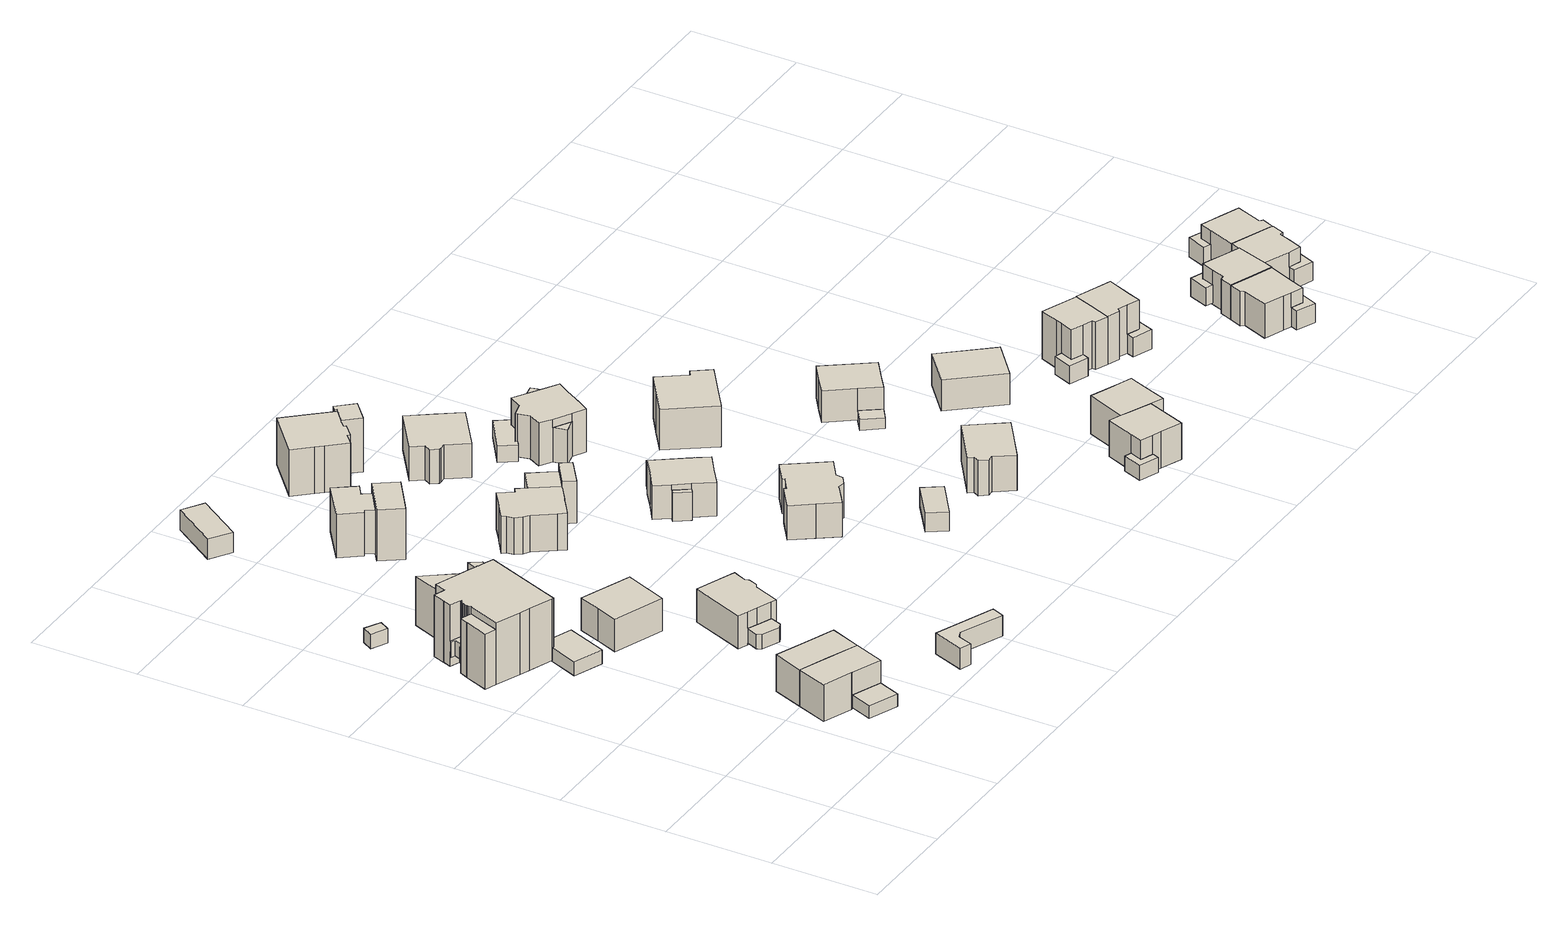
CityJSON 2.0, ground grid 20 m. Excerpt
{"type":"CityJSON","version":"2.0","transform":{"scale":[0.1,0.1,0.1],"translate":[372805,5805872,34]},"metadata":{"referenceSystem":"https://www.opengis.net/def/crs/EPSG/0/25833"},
"CityObjects":{
"building1":{"type":"Building","attributes":{"Gemeindeschluessel":"11000006","BezugspunktDach":"2200","function":"31001_1000","measuredHeight":2.85,"storeysAboveGround":1},"address":[{"country":"Germany","locality":"Berlin","thoroughfareNumber":"4 (3)","thoroughfareName":"Bernhard-Beyer-Straße"}],"geometry":[{"type":"Solid","lod":"1","boundaries":[[[[0,1,2,3]],[[4,5,6,7]],[[4,7,3,2]],[[5,4,2,1]],[[6,5,1,0]],[[7,6,0,3]]]]}]},
"building2":{"type":"Building","attributes":{"Gemeindeschluessel":"11000006","BezugspunktDach":"2200","function":"31001_2463","measuredHeight":2.46,"storeysAboveGround":1},"address":[{"country":"Germany","locality":"Berlin","thoroughfareNumber":"2B (1)","thoroughfareName":"Malergarten"}],"geometry":[{"type":"Solid","lod":"1","boundaries":[[[[8,9,10,11]],[[12,13,14,15]],[[12,15,11,10]],[[13,12,10,9]],[[14,13,9,8]],[[15,14,8,11]]]]}]},
"building3":{"type":"Building","attributes":{"Gemeindeschluessel":"11000006","BezugspunktDach":"2200","function":"31001_1010","measuredHeight":9.05,"storeysAboveGround":2},"address":[{"country":"Germany","locality":"Berlin","thoroughfareNumber":"2B","thoroughfareName":"Malergarten"}],"geometry":[{"type":"Solid","lod":"1","boundaries":[[[[16,17,18,19,20,21,22]],[[23,24,25,26,27,28,29]],[[23,29,22,21]],[[24,23,21,20]],[[25,24,20,19]],[[26,25,19,18]],[[27,26,18,17]],[[28,27,17,16]],[[29,28,16,22]]]]}]},
"building4":{"type":"Building","attributes":{"Gemeindeschluessel":"11000006","function":"31001_1010"},"address":[{"country":"Germany","locality":"Berlin","thoroughfareNumber":"4","thoroughfareName":"Johannes-Niemeyer-Weg"}],"children":["building4-1","building4-2","building4-3","building4-4","building4-5"]},
"building4-1":{"type":"BuildingPart","attributes":{"BezugspunktDach":"2200","measuredHeight":15.43,"storeysAboveGround":2},"parents":["building4"],"geometry":[{"type":"MultiSurface","lod":"1","boundaries":[[[30,31,32,33,34,35,36,37,38,39,40,41,42,43,44,45,46,47,48,49,50,51,52,53,54,55,56,57,58,59,60,61,62,63]],[[64,65,66,67,68,69,70,71,72,73,74,75,76,77,78,79,80,81,82,83,84,85,86,87,88,89,90,91,92,93,94,95,96,97]],[[98,99,97,63,62]],[[100,101,102,62,61]],[[65,64,102,103,104]],[[105,100,103,106,66,65,61,60]],[[107,105,106,108,67,66,60,59]],[[109,107,59,58]],[[68,67,110,108,111]],[[112,109,58,57]],[[69,68,111,113]],[[114,112,113,115,70,69,57,56]],[[116,114,115,117,118,71,70,56,55]],[[119,116,55,54]],[[72,71,117,120]],[[73,72,120,121,122,119,123,54,53]],[[124,122,121,125,126,74,73,53,52]],[[127,124,52,51]],[[75,74,125,128]],[[76,75,51,50]],[[129,130,131,132,133,77,76,50,49]],[[78,77,49,48]],[[79,78,48,47]],[[80,79,47,46]],[[81,80,46,45]],[[82,81,45,44]],[[83,82,44,43]],[[134,135,43,42]],[[136,134,84,42,41]],[[137,136,85,41,40]],[[87,138,137,86,40,39]],[[139,140,141,142,88,87,39,38]],[[89,88,142,143,144,139,38,37]],[[90,89,37,36],[143,145,146,144]],[[91,90,36,35]],[[92,91,35,34]],[[93,92,34,33]],[[94,93,33,32]],[[95,94,32,31]],[[96,95,31,30]],[[97,96,30,63]],[[64,97,99,98]],[[104,103,102,101,100]],[[106,103,100,105]],[[108,106,105,107]],[[111,108,110,107,109]],[[113,111,109,112]],[[115,113,112,114]],[[118,117,115,114,116]],[[120,117,116,119]],[[123,119,122,121,120]],[[126,125,121,122,124]],[[128,125,124,127]],[[133,132,131,130,129]],[[84,83,135,134]],[[85,84,134,136]],[[86,85,136,137]],[[86,137,138,87]],[[142,141,140,139]],[[139,144,143,142]],[[146,145,143,144]]]}]},
"building4-2":{"type":"BuildingPart","attributes":{"BezugspunktDach":"2200","measuredHeight":10.44,"storeysAboveGround":2},"parents":["building4"],"geometry":[{"type":"MultiSurface","lod":"1","boundaries":[[[137,138,147,148,149,150,135]],[[151,152,153,154,87,86,83]],[[151,83,135,150]],[[152,151,150,149]],[[153,152,149,148]],[[154,153,148,147]],[[87,154,155,141]],[[141,155,147,138]],[[86,87,138,137]],[[83,84,134,135]],[[85,136,134,84]],[[137,136,156,85,86]]]}]},
"building4-3":{"type":"BuildingPart","attributes":{"BezugspunktDach":"2200","measuredHeight":10.34,"storeysAboveGround":2},"parents":["building4"],"geometry":[{"type":"MultiSurface","lod":"1","boundaries":[[[139,144,146,157,158,140]],[[155,159,145,143,142,141]],[[147,138,140,158]],[[159,155,158,157]],[[145,159,157,146]],[[155,141,138,147]],[[143,145,146,144]],[[142,143,160,144,139]],[[141,142,139,140]]]}]},
"building4-4":{"type":"BuildingPart","attributes":{"BezugspunktDach":"2200","measuredHeight":10.65,"storeysAboveGround":2},"parents":["building4"],"geometry":[{"type":"MultiSurface","lod":"1","boundaries":[[[99,98,161,162,163,164]],[[165,166,167,64,97,168]],[[165,168,164,163]],[[166,165,163,162]],[[167,166,162,161]],[[64,167,169,170,102,101,171,161,98]],[[168,97,99,164]],[[171,101,102,170,169]],[[97,64,98,99]]]}]},
"building4-5":{"type":"BuildingPart","attributes":{"BezugspunktDach":"2200","measuredHeight":3,"storeysAboveGround":2},"parents":["building4"],"geometry":[{"type":"MultiSurface","lod":"1","boundaries":[[[101,100,105,107,109,112,114,116,119,122,124,127,130,129,172,173,174,175,171]],[[176,177,178,179,132,131,128,125,121,120,117,115,113,111,108,106,103,102,170]],[[176,170,171,175]],[[177,176,175,174]],[[178,177,174,173]],[[179,178,173,172]],[[132,179,172,129]],[[128,131,130,127]],[[132,129,130,131]],[[128,127,124,125]],[[121,125,124,122]],[[120,121,122,119,180]],[[117,120,119,116]],[[115,117,116,114]],[[113,115,114,112]],[[111,113,181,112,109]],[[182,108,111,109,107]],[[106,108,182,107,105]],[[106,105,100,103]],[[103,100,101,102]],[[170,102,101,171]]]}]},
"building5":{"type":"Building","attributes":{"Gemeindeschluessel":"11000006","BezugspunktDach":"2200","function":"31001_1010","measuredHeight":9.05,"storeysAboveGround":2},"address":[{"country":"Germany","locality":"Berlin","thoroughfareNumber":"2A","thoroughfareName":"Malergarten"}],"geometry":[{"type":"Solid","lod":"1","boundaries":[[[[19,183,184,185,21]],[[186,187,188,25,23]],[[186,23,21,185]],[[187,186,185,184]],[[188,187,184,183]],[[25,188,183,19]],[[23,25,19,21]]]]}]},
"building6":{"type":"Building","attributes":{"Gemeindeschluessel":"11000006","BezugspunktDach":"2200","function":"31001_2463","measuredHeight":2.65,"storeysAboveGround":1},"address":[{"country":"Germany","locality":"Berlin","thoroughfareNumber":"4 (1)","thoroughfareName":"Johannes-Niemeyer-Weg"}],"geometry":[{"type":"Solid","lod":"1","boundaries":[[[[189,190,191,192,193,194]],[[195,196,197,198,199,200]],[[195,200,194,193]],[[196,195,193,192]],[[197,196,192,191]],[[198,197,191,190]],[[199,198,190,189]],[[200,199,189,194]]]]}]},
"building7":{"type":"Building","attributes":{"Gemeindeschluessel":"11000006","BezugspunktDach":"2200","function":"31001_2463","measuredHeight":3.23,"storeysAboveGround":1},"address":[{"country":"Germany","locality":"Berlin","thoroughfareNumber":"2A (1)","thoroughfareName":"Malergarten"}],"geometry":[{"type":"Solid","lod":"1","boundaries":[[[[201,202,203,204,205]],[[206,207,208,209,210]],[[206,210,205,204]],[[207,206,204,203]],[[208,207,203,202]],[[209,208,202,201]],[[210,209,201,205]]]]}]},
"building8":{"type":"Building","attributes":{"Gemeindeschluessel":"11000006","BezugspunktDach":"2200","function":"31001_1010","measuredHeight":8.68,"storeysAboveGround":2},"address":[{"country":"Germany","locality":"Berlin","thoroughfareNumber":"6","thoroughfareName":"Johannes-Niemeyer-Weg"}],"geometry":[{"type":"Solid","lod":"1","boundaries":[[[[211,212,213,214,215,216]],[[217,218,219,220,221,222]],[[217,222,216,215]],[[218,217,215,214]],[[219,218,214,213]],[[220,219,213,212]],[[221,220,212,211]],[[222,221,211,216]]]]}]},
"building9":{"type":"Building","attributes":{"Gemeindeschluessel":"11000006","BezugspunktDach":"2200","function":"51009_1610","measuredHeight":4.09,"storeysAboveGround":0},"address":[{"country":"Germany","locality":"Berlin"}],"geometry":[{"type":"Solid","lod":"1","boundaries":[[[[223,224,225,226]],[[227,228,229,230]],[[227,230,226,225]],[[228,227,225,224]],[[229,228,224,223]],[[230,229,223,226]]]]}]},
"building10":{"type":"Building","attributes":{"Gemeindeschluessel":"11000006","function":"31001_1010"},"address":[{"country":"Germany","locality":"Berlin","thoroughfareNumber":"8","thoroughfareName":"Johannes-Niemeyer-Weg"}],"children":["building10-1","building10-2"]},
"building10-1":{"type":"BuildingPart","attributes":{"BezugspunktDach":"2200","measuredHeight":8.22,"storeysAboveGround":2},"parents":["building10"],"geometry":[{"type":"MultiSurface","lod":"1","boundaries":[[[231,232,233,234,235,236,237,238,239,240,241,242]],[[243,244,245,246,247,248,249,250,251,252,253,254]],[[243,254,242,241]],[[244,243,241,240]],[[245,244,240,239]],[[246,245,239,238]],[[247,246,238,237]],[[248,247,237,236]],[[249,248,236,235]],[[250,249,235,234]],[[251,250,234,233]],[[255,256,257,233,232]],[[252,251,258,259]],[[253,252,232,231],[260,261,255,259]],[[254,253,231,242]],[[259,258,257,256,255]],[[255,261,260,259]]]}]},
"building10-2":{"type":"BuildingPart","attributes":{"BezugspunktDach":"2200","measuredHeight":2.82,"storeysAboveGround":2},"parents":["building10"],"geometry":[{"type":"MultiSurface","lod":"1","boundaries":[[[262,263,264,256,261,265]],[[260,258,266,267,268,269]],[[260,269,265,261]],[[266,258,256,264]],[[267,266,264,263]],[[268,267,263,262]],[[269,268,262,265]],[[259,255,256,258]],[[260,270,261,255,259]]]}]},
"building11":{"type":"Building","attributes":{"Gemeindeschluessel":"11000006","BezugspunktDach":"2200","function":"31001_1000","measuredHeight":4.04,"storeysAboveGround":1},"address":[{"country":"Germany","locality":"Berlin","thoroughfareNumber":"1 (1)","thoroughfareName":"Malergarten"}],"geometry":[{"type":"Solid","lod":"1","boundaries":[[[[271,272,273,274,275,276,277]],[[278,279,280,281,282,283,284]],[[278,284,277,276]],[[279,278,276,275]],[[280,279,275,274]],[[281,280,274,273]],[[282,281,273,272]],[[283,282,272,271]],[[284,283,271,277]]]]}]},
"building12":{"type":"Building","attributes":{"Gemeindeschluessel":"11000006","BezugspunktDach":"2200","function":"31001_2460","measuredHeight":3.94,"storeysAboveGround":1},"address":[{"country":"Germany","locality":"Berlin","thoroughfareNumber":"3 (1)","thoroughfareName":"Bernhard-Beyer-Straße"}],"geometry":[{"type":"Solid","lod":"1","boundaries":[[[[285,286,287,288]],[[289,290,291,292]],[[289,292,288,287]],[[290,289,287,286]],[[291,290,286,285]],[[292,291,285,288]]]]}]},
"building13":{"type":"Building","attributes":{"Gemeindeschluessel":"11000006","function":"31001_1010"},"address":[{"country":"Germany","locality":"Berlin","thoroughfareNumber":"7","thoroughfareName":"Johannes-Niemeyer-Weg"}],"children":["building13-1","building13-2"]},
"building13-1":{"type":"BuildingPart","attributes":{"BezugspunktDach":"2200","measuredHeight":10.92,"storeysAboveGround":2},"parents":["building13"],"geometry":[{"type":"MultiSurface","lod":"1","boundaries":[[[293,294,295,296,297,298,299,300]],[[301,302,303,304,305,306,307,308]],[[301,308,300,299]],[[302,301,299,298]],[[303,302,298,297]],[[304,303,297,296]],[[306,305,295,294]],[[307,306,294,293]],[[308,307,293,300]],[[305,309,310,295]],[[304,296,310,309]]]}]},
"building13-2":{"type":"BuildingPart","attributes":{"BezugspunktDach":"2200","measuredHeight":11.87,"storeysAboveGround":2},"parents":["building13"],"geometry":[{"type":"MultiSurface","lod":"1","boundaries":[[[311,312,313,314,315,316,317]],[[309,304,318,319,320,321,322]],[[310,295,305,322,317,316]],[[304,296,310,309,316,315]],[[318,304,315,314]],[[319,318,314,313]],[[320,319,313,312]],[[321,320,312,311]],[[322,321,311,317]],[[309,305,295,310]],[[309,310,296,304,323]]]}]},
"building14":{"type":"Building","attributes":{"Gemeindeschluessel":"11000006","function":"31001_1010"},"address":[{"country":"Germany","locality":"Berlin","thoroughfareNumber":"11","thoroughfareName":"Johannes-Niemeyer-Weg"}],"children":["building14-1","building14-2","building14-3"]},
"building14-1":{"type":"BuildingPart","attributes":{"BezugspunktDach":"2200","measuredHeight":10.1,"storeysAboveGround":2},"parents":["building14"],"geometry":[{"type":"Solid","lod":"1","boundaries":[[[[324,325,326,327,328,329,330,331,332,333,334,335,336,337,338,339,340,341]],[[342,343,344,345,346,347,348,349,350,351,352,353,354,355,356,357,358,359]],[[342,359,341,340]],[[343,342,340,339]],[[344,343,339,338]],[[345,344,338,337]],[[346,345,337,336]],[[347,346,336,335]],[[348,347,335,334],[348,360,361,347]],[[350,349,333,332]],[[351,350,332,331]],[[352,351,331,330]],[[353,352,330,329]],[[354,353,329,328]],[[355,354,328,327]],[[356,355,327,326]],[[357,356,326,325]],[[358,357,325,324]],[[359,358,324,341]],[[360,348,347,361]],[[348,334,333,349]]]]}]},
"building14-2":{"type":"BuildingPart","attributes":{"BezugspunktDach":"2200","measuredHeight":6.62,"storeysAboveGround":2},"parents":["building14"],"geometry":[{"type":"Solid","lod":"1","boundaries":[[[[360,362,363,361]],[[364,365,348,347]],[[364,347,361,363]],[[365,364,363,362]],[[362,360,348,365]],[[360,361,347,348]]]]}]},
"building14-3":{"type":"BuildingPart","attributes":{"BezugspunktDach":"2200","measuredHeight":10.48,"storeysAboveGround":2},"parents":["building14"],"geometry":[{"type":"MultiSurface","lod":"1","boundaries":[[[366,367,368,369]],[[365,370,371,349]],[[362,360,334,333,369,368]],[[370,365,368,367]],[[371,370,367,366]],[[349,371,366,369]],[[349,333,334,348]],[[365,348,360,362]]]}]},
"building15":{"type":"Building","attributes":{"Gemeindeschluessel":"11000006","function":"31001_1010"},"address":[{"country":"Germany","locality":"Berlin","thoroughfareNumber":"9","thoroughfareName":"Johannes-Niemeyer-Weg"}],"children":["building15-1","building15-2"]},
"building15-1":{"type":"BuildingPart","attributes":{"BezugspunktDach":"2200","measuredHeight":11.92,"storeysAboveGround":3},"parents":["building15"],"geometry":[{"type":"Solid","lod":"1","boundaries":[[[[372,373,374,375,376,377,378,379,380,381,382,383,384]],[[385,386,387,388,389,390,391,392,393,394,395,396,397]],[[385,397,384,383]],[[386,385,383,382]],[[387,386,382,381]],[[390,389,379,378]],[[391,390,378,377]],[[392,391,377,376]],[[393,392,376,375]],[[394,393,375,374]],[[395,394,374,373]],[[396,395,373,372]],[[397,396,372,384]],[[387,381,380,388]],[[388,380,379,389]]]]}]},
"building15-2":{"type":"BuildingPart","attributes":{"BezugspunktDach":"2200","measuredHeight":10.44,"storeysAboveGround":3},"parents":["building15"],"geometry":[{"type":"MultiSurface","lod":"1","boundaries":[[[398,399,400,401,402,403]],[[404,405,406,407,408,409]],[[404,409,389,388,380,379,410,403,402]],[[381,380,388,387,405,404,402,401]],[[406,405,401,400]],[[407,406,400,399]],[[408,407,399,398]],[[409,408,398,403]],[[410,379,380,388,389]],[[387,388,380,381]]]}]},
"building16":{"type":"Building","attributes":{"Gemeindeschluessel":"11000006","function":"31001_1010"},"address":[{"country":"Germany","locality":"Berlin","thoroughfareNumber":"11A","thoroughfareName":"Johannes-Niemeyer-Weg"}],"children":["building16-1","building16-2"]},
"building16-1":{"type":"BuildingPart","attributes":{"BezugspunktDach":"2200","measuredHeight":8.47,"storeysAboveGround":2},"parents":["building16"],"geometry":[{"type":"MultiSurface","lod":"1","boundaries":[[[411,412,413,414,415,416,417,418,419,420]],[[421,422,423,424,425,426,427,428,429,430]],[[421,430,420,419]],[[422,421,419,418]],[[423,422,418,417]],[[424,423,417,416]],[[425,424,416,415]],[[426,425,415,414]],[[427,426,414,413]],[[428,427,413,412]],[[431,432,412,411]],[[430,429,411,420]],[[429,428,432,431]]]}]},
"building16-2":{"type":"BuildingPart","attributes":{"BezugspunktDach":"2200","measuredHeight":5.45,"storeysAboveGround":2},"parents":["building16"],"geometry":[{"type":"MultiSurface","lod":"1","boundaries":[[[433,432,431,434]],[[429,428,435,436]],[[429,436,434,431]],[[435,428,432,433]],[[436,435,433,434]],[[428,429,437,431,432]]]}]},
"building17":{"type":"Building","attributes":{"Gemeindeschluessel":"11000006","BezugspunktDach":"2200","function":"31001_1010","measuredHeight":8.95,"storeysAboveGround":1},"address":[{"country":"Germany","locality":"Berlin","thoroughfareNumber":"15","thoroughfareName":"Johannes-Niemeyer-Weg"}],"geometry":[{"type":"Solid","lod":"1","boundaries":[[[[438,439,440,441,442,443,444,445,446,447,448,449,450,451]],[[452,453,454,455,456,457,458,459,460,461,462,463,464,465]],[[452,465,451,450]],[[453,452,450,449]],[[454,453,449,448]],[[455,454,448,447]],[[456,455,447,446]],[[457,456,446,445]],[[458,457,445,444]],[[459,458,444,443]],[[460,459,443,442]],[[461,460,442,441]],[[462,461,441,440]],[[463,462,440,439]],[[464,463,439,438]],[[465,464,438,451]]]]}]},
"building18":{"type":"Building","attributes":{"Gemeindeschluessel":"11000006","BezugspunktDach":"2200","function":"31001_1010","measuredHeight":8.95,"storeysAboveGround":2},"address":[{"country":"Germany","locality":"Berlin","thoroughfareNumber":"9A","thoroughfareName":"Johannes-Niemeyer-Weg"}],"geometry":[{"type":"Solid","lod":"1","boundaries":[[[[466,467,468,469,470,471,472,473,474,475]],[[476,477,478,479,480,481,482,483,484,485]],[[476,485,475,474]],[[477,476,474,473]],[[478,477,473,472]],[[479,478,472,471]],[[480,479,471,470]],[[481,480,470,469]],[[482,481,469,468]],[[483,482,468,467]],[[484,483,467,466]],[[485,484,466,475]]]]}]},
"building19":{"type":"Building","attributes":{"Gemeindeschluessel":"11000006","BezugspunktDach":"2200","function":"31001_2463","measuredHeight":6.13,"storeysAboveGround":1},"address":[{"country":"Germany","locality":"Berlin","thoroughfareNumber":"11A (1)","thoroughfareName":"Johannes-Niemeyer-Weg"}],"geometry":[{"type":"Solid","lod":"1","boundaries":[[[[486,487,488,489,490]],[[491,492,493,424,423]],[[491,423,490,489]],[[492,491,489,488]],[[493,492,488,487]],[[424,493,487,486]],[[423,424,486,490]]]]}]},
"building20":{"type":"Building","attributes":{"Gemeindeschluessel":"11000006","BezugspunktDach":"2200","function":"31001_2463","measuredHeight":4.63,"storeysAboveGround":1},"address":[{"country":"Germany","locality":"Berlin","thoroughfareNumber":"15 (1)","thoroughfareName":"Johannes-Niemeyer-Weg"}],"geometry":[{"type":"Solid","lod":"1","boundaries":[[[[494,495,496,497]],[[498,499,500,501]],[[498,501,497,496]],[[499,498,496,495]],[[500,499,495,494]],[[501,500,494,497]]]]}]},
"building21":{"type":"Building","attributes":{"Gemeindeschluessel":"11000006","BezugspunktDach":"2200","function":"31001_2463","measuredHeight":3.26,"storeysAboveGround":1},"address":[{"country":"Germany","locality":"Berlin","thoroughfareNumber":"9B (1)","thoroughfareName":"Johannes-Niemeyer-Weg"}],"geometry":[{"type":"Solid","lod":"1","boundaries":[[[[502,503,504,505,506,507,508,509,510]],[[511,512,513,514,515,516,517,518,519]],[[511,519,510,509]],[[512,511,509,508]],[[513,512,508,507]],[[514,513,507,506]],[[515,514,506,505]],[[516,515,505,504]],[[517,516,504,503]],[[518,517,503,502]],[[519,518,502,510]]]]}]},
"building22":{"type":"Building","attributes":{"Gemeindeschluessel":"11000006","function":"31001_1010"},"address":[{"country":"Germany","locality":"Berlin","thoroughfareNumber":"9B","thoroughfareName":"Johannes-Niemeyer-Weg"}],"children":["building22-1","building22-2","building22-3","building22-4"]},
"building22-1":{"type":"BuildingPart","attributes":{"BezugspunktDach":"2200","measuredHeight":10.62,"storeysAboveGround":2},"parents":["building22"],"geometry":[{"type":"MultiSurface","lod":"1","boundaries":[[[520,521,522,523,524,525,526,527,528,529,530,531,532,533]],[[534,535,536,537,538,539,540,541,542,543,544,545,546,547]],[[534,547,533,532]],[[535,534,532,531]],[[536,535,531,530]],[[537,536,530,529]],[[538,537,529,528]],[[539,538,528,527]],[[548,549,550,551,552,540,539,527,526]],[[541,540,526,525]],[[542,541,525,524]],[[543,542,553,554,555,556,524,523]],[[544,543,523,522]],[[545,544,522,521]],[[557,558,521,520]],[[547,546,520,533]],[[552,551,550,549,548]],[[556,555,554,553]],[[546,545,558,557]]]}]},
"building22-2":{"type":"BuildingPart","attributes":{"BezugspunktDach":"2200","measuredHeight":5.84,"storeysAboveGround":2},"parents":["building22"],"geometry":[{"type":"Solid","lod":"1","boundaries":[[[[548,559,560,549]],[[561,562,551,550]],[[561,550,549,560]],[[562,561,560,559]],[[551,562,559,548]],[[550,551,548,549]]]]}]},
"building22-3":{"type":"BuildingPart","attributes":{"BezugspunktDach":"2200","measuredHeight":3.66,"storeysAboveGround":2},"parents":["building22"],"geometry":[{"type":"Solid","lod":"1","boundaries":[[[[563,556,555]],[[553,564,554]],[[564,553,556,563]],[[554,564,563,555]],[[554,555,556,553]]]]}]},
"building22-4":{"type":"BuildingPart","attributes":{"BezugspunktDach":"2200","measuredHeight":6.69,"storeysAboveGround":2},"parents":["building22"],"geometry":[{"type":"Solid","lod":"1","boundaries":[[[[565,558,557]],[[545,566,546]],[[566,545,558,565]],[[546,566,565,557]],[[545,546,557,558]]]]}]},
"building23":{"type":"Building","attributes":{"Gemeindeschluessel":"11000006","BezugspunktDach":"2200","function":"31001_1010","measuredHeight":7.95,"storeysAboveGround":1},"address":[{"country":"Germany","locality":"Berlin","thoroughfareNumber":"17","thoroughfareName":"Johannes-Niemeyer-Weg"}],"geometry":[{"type":"Solid","lod":"1","boundaries":[[[[567,568,569,570,571,572,573,574,575,576]],[[577,578,579,580,581,582,583,584,585,586]],[[577,586,576,575]],[[578,577,575,574]],[[579,578,574,573]],[[580,579,573,572]],[[581,580,572,571]],[[582,581,571,570]],[[583,582,570,569]],[[584,583,569,568]],[[585,584,568,567]],[[586,585,567,576]]]]}]},
"building24":{"type":"Building","attributes":{"Gemeindeschluessel":"11000006","BezugspunktDach":"2200","function":"31001_1010","measuredHeight":10.54,"storeysAboveGround":2},"address":[{"country":"Germany","locality":"Berlin","thoroughfareNumber":"13","thoroughfareName":"Johannes-Niemeyer-Weg"}],"geometry":[{"type":"Solid","lod":"1","boundaries":[[[[587,588,589,590,591,592,593,594]],[[595,596,597,598,599,600,601,602]],[[595,602,594,593]],[[596,595,593,592]],[[597,596,592,591]],[[598,597,591,590]],[[599,598,590,589]],[[600,599,589,588]],[[601,600,588,587]],[[602,601,587,594]]]]}]},
"building25":{"type":"Building","attributes":{"Gemeindeschluessel":"11000006","function":"31001_1010"},"address":[{"country":"Germany","locality":"Berlin","thoroughfareNumber":"19","thoroughfareName":"Johannes-Niemeyer-Weg"}],"children":["building25-1","building25-2"]},
"building25-1":{"type":"BuildingPart","attributes":{"BezugspunktDach":"2200","measuredHeight":8.16,"storeysAboveGround":2},"parents":["building25"],"geometry":[{"type":"MultiSurface","lod":"1","boundaries":[[[603,604,605,606,607,608,609,610,611]],[[612,613,614,615,616,617,618,619,620]],[[621,622,623,624,612,620,611,610]],[[613,612,610,609]],[[614,613,609,608]],[[615,614,608,607]],[[616,615,607,606]],[[617,616,606,605]],[[618,617,605,604]],[[619,618,604,603]],[[625,622,626,603,611]],[[620,619,627,628,623]],[[624,623,622,621]],[[623,628,627,626,622,625]]]}]},
"building25-2":{"type":"BuildingPart","attributes":{"BezugspunktDach":"2200","measuredHeight":2.92,"storeysAboveGround":2},"parents":["building25"],"geometry":[{"type":"MultiSurface","lod":"1","boundaries":[[[629,626,622,621,630,631]],[[632,624,623,628,633,634]],[[632,634,631,630]],[[624,632,630,621]],[[633,628,626,629]],[[634,633,629,631]],[[623,624,621,622]],[[623,635,622,626,628]]]}]},
"building26":{"type":"Building","attributes":{"Gemeindeschluessel":"11000006","function":"31001_1010"},"address":[{"country":"Germany","locality":"Berlin","thoroughfareNumber":"15A","thoroughfareName":"Johannes-Niemeyer-Weg"}],"children":["building26-1","building26-2"]},
"building26-1":{"type":"BuildingPart","attributes":{"BezugspunktDach":"2200","measuredHeight":8.75,"storeysAboveGround":2},"parents":["building26"],"geometry":[{"type":"MultiSurface","lod":"1","boundaries":[[[636,637,638,639,640,641,642]],[[643,644,645,646,647,648,649]],[[643,649,642,641]],[[644,643,641,640]],[[645,644,640,639]],[[646,645,639,638]],[[647,646,638,637]],[[650,651,652,637,636]],[[649,648,636,642]],[[648,647,652,651,650]]]}]},
"building26-2":{"type":"BuildingPart","attributes":{"BezugspunktDach":"2200","measuredHeight":3.63,"storeysAboveGround":2},"parents":["building26"],"geometry":[{"type":"MultiSurface","lod":"1","boundaries":[[[653,651,650,654]],[[655,656,657,658]],[[655,658,654,650]],[[656,655,648,647]],[[657,656,651,653]],[[658,657,653,654]],[[647,648,650,651]]]}]},
"building27":{"type":"Building","attributes":{"Gemeindeschluessel":"11000006","function":"31001_1010"},"address":[{"country":"Germany","locality":"Berlin","thoroughfareNumber":"19A","thoroughfareName":"Johannes-Niemeyer-Weg"}],"children":["building27-1","building27-2"]},
"building27-1":{"type":"BuildingPart","attributes":{"BezugspunktDach":"2200","measuredHeight":8.57,"storeysAboveGround":2},"parents":["building27"],"geometry":[{"type":"MultiSurface","lod":"1","boundaries":[[[659,606,660,661,662,663,664,665,608]],[[666,667,668,669,670,671,672,673,674]],[[666,674,608,665]],[[667,666,665,664]],[[668,667,664,663]],[[675,676,677,678,679,669,668,663,662]],[[680,676,662,661]],[[670,669,679,681]],[[671,670,661,660]],[[672,671,660,606]],[[673,672,606,659]],[[674,673,659,608]],[[679,678,677,676,675]],[[681,679,676,680]]]}]},
"building27-2":{"type":"BuildingPart","attributes":{"BezugspunktDach":"2200","measuredHeight":3.95,"storeysAboveGround":2},"parents":["building27"],"geometry":[{"type":"MultiSurface","lod":"1","boundaries":[[[676,680,682,683,684,677]],[[685,686,687,681,679,678]],[[685,678,677,684]],[[686,685,684,683]],[[687,686,683,682]],[[681,687,682,680]],[[681,688,680,676,679]],[[679,676,677,678]]]}]},
"building28":{"type":"Building","attributes":{"Gemeindeschluessel":"11000006","BezugspunktDach":"2200","function":"31001_1010","measuredHeight":7.66,"storeysAboveGround":1},"address":[{"country":"Germany","locality":"Berlin","thoroughfareNumber":"17A","thoroughfareName":"Johannes-Niemeyer-Weg"}],"geometry":[{"type":"Solid","lod":"1","boundaries":[[[[689,690,691,692]],[[693,694,695,696]],[[693,696,692,691]],[[694,693,691,690]],[[695,694,690,689]],[[696,695,689,692]]]]}]},
"building29":{"type":"Building","attributes":{"Gemeindeschluessel":"11000006","function":"31001_1010"},"address":[{"country":"Germany","locality":"Berlin","thoroughfareNumber":"21","thoroughfareName":"Johannes-Niemeyer-Weg"}],"children":["building29-1","building29-2"]},
"building29-1":{"type":"BuildingPart","attributes":{"BezugspunktDach":"2200","measuredHeight":11.05,"storeysAboveGround":2},"parents":["building29"],"geometry":[{"type":"MultiSurface","lod":"1","boundaries":[[[697,698,699,700,701,702,703,704,705,706]],[[707,708,709,710,711,712,713,714,715,716]],[[717,718,706,705]],[[708,707,705,704]],[[709,708,704,703]],[[710,709,703,702]],[[711,710,702,701]],[[712,711,701,700]],[[713,712,700,699]],[[714,713,699,698]],[[715,714,698,697]],[[718,719,715,716,715,697,706]],[[707,716,718,717]],[[716,715,719,718]]]}]},
"building29-2":{"type":"BuildingPart","attributes":{"BezugspunktDach":"2200","measuredHeight":3.53,"storeysAboveGround":2},"parents":["building29"],"geometry":[{"type":"MultiSurface","lod":"1","boundaries":[[[720,719,718,717,721,722]],[[723,707,716,715,724,725]],[[723,725,722,721]],[[707,723,721,717]],[[724,715,719,720]],[[725,724,720,722]],[[716,707,726,717,718]],[[715,716,718,719]]]}]},
"building30":{"type":"Building","attributes":{"Gemeindeschluessel":"11000006","function":"31001_1010"},"address":[{"country":"Germany","locality":"Berlin","thoroughfareNumber":"21A","thoroughfareName":"Johannes-Niemeyer-Weg"}],"children":["building30-1","building30-2"]},
"building30-1":{"type":"BuildingPart","attributes":{"BezugspunktDach":"2200","measuredHeight":10.88,"storeysAboveGround":2},"parents":["building30"],"geometry":[{"type":"MultiSurface","lod":"1","boundaries":[[[727,728,729,730,731,732,733,734,735]],[[711,710,736,737,738,739,740,741,712]],[[711,712,735,734]],[[710,711,734,733]],[[736,710,733,732]],[[742,737,736,732,731]],[[743,742,731,730]],[[744,743,730,729]],[[740,739,729,728]],[[741,740,728,727]],[[712,741,727,735]],[[739,738,743,744]]]}]},
"building30-2":{"type":"BuildingPart","attributes":{"BezugspunktDach":"2200","measuredHeight":3.71,"storeysAboveGround":2},"parents":["building30"],"geometry":[{"type":"MultiSurface","lod":"1","boundaries":[[[745,746,742,743,744,747]],[[739,738,737,748,749,750]],[[739,750,747,744]],[[748,737,742,746]],[[749,748,746,745]],[[750,749,745,747]],[[738,739,751,744,743,752]],[[737,738,743,742]]]}]},
"building31":{"type":"Building","attributes":{"Gemeindeschluessel":"11000006","function":"31001_1010"},"address":[{"country":"Germany","locality":"Berlin","thoroughfareNumber":"23","thoroughfareName":"Johannes-Niemeyer-Weg"}],"children":["building31-1","building31-2"]},
"building31-1":{"type":"BuildingPart","attributes":{"BezugspunktDach":"2200","measuredHeight":8.52,"storeysAboveGround":2},"parents":["building31"],"geometry":[{"type":"MultiSurface","lod":"1","boundaries":[[[753,754,755,756,757,758,759,760,761,762]],[[763,764,765,766,767,768,769,770,771,772]],[[763,772,762,761]],[[764,763,761,760]],[[765,764,760,759]],[[766,765,759,758]],[[767,766,758,757]],[[768,767,757,756]],[[773,774,756,755]],[[769,768,774,775,776]],[[777,773,755,754]],[[770,769,776,778]],[[771,770,754,753]],[[772,771,753,762]],[[776,775,774,773]],[[778,776,773,777]]]}]},
"building31-2":{"type":"BuildingPart","attributes":{"BezugspunktDach":"2200","measuredHeight":3.72,"storeysAboveGround":2},"parents":["building31"],"geometry":[{"type":"Solid","lod":"1","boundaries":[[[[779,780,774,773,777,781]],[[778,776,775,782,783,784]],[[778,784,781,777]],[[782,775,774,780]],[[783,782,780,779]],[[784,783,779,781]],[[778,777,773,776]],[[776,773,774,775]]]]}]},
"building32":{"type":"Building","attributes":{"Gemeindeschluessel":"11000006","function":"31001_1010"},"address":[{"country":"Germany","locality":"Berlin","thoroughfareNumber":"23A","thoroughfareName":"Johannes-Niemeyer-Weg"}],"children":["building32-1","building32-2"]},
"building32-1":{"type":"BuildingPart","attributes":{"BezugspunktDach":"2200","measuredHeight":8.45,"storeysAboveGround":2},"parents":["building32"],"geometry":[{"type":"MultiSurface","lod":"1","boundaries":[[[785,786,787,788,789,790,791,792,793,794,795]],[[796,797,798,799,800,801,802,803,767,766,765]],[[796,765,795,794]],[[797,796,794,793]],[[798,797,793,792]],[[799,798,804,805,806,807,792,791]],[[808,806,791,790]],[[800,799,805,809]],[[801,800,790,789]],[[802,801,789,788]],[[803,802,788,787]],[[767,803,787,786]],[[766,767,786,785]],[[765,766,785,795]],[[807,806,805,804]],[[809,805,806,808]]]}]},
"building32-2":{"type":"BuildingPart","attributes":{"BezugspunktDach":"2200","measuredHeight":3.5,"storeysAboveGround":2},"parents":["building32"],"geometry":[{"type":"Solid","lod":"1","boundaries":[[[[807,806,808,810,811,812]],[[813,814,809,805,804,815]],[[813,815,812,811]],[[814,813,811,810]],[[809,814,810,808]],[[815,804,807,812]],[[809,808,806,805]],[[804,805,806,807]]]]}]},
"building33":{"type":"Building","attributes":{"Gemeindeschluessel":"11000006","function":"31001_1010"},"address":[{"country":"Germany","locality":"Berlin","thoroughfareNumber":"25","thoroughfareName":"Johannes-Niemeyer-Weg"}],"children":["building33-1","building33-2"]},
"building33-1":{"type":"BuildingPart","attributes":{"BezugspunktDach":"2200","measuredHeight":8.4,"storeysAboveGround":2},"parents":["building33"],"geometry":[{"type":"MultiSurface","lod":"1","boundaries":[[[816,817,818,819,820,821,822,823,824,825]],[[802,826,827,828,829,830,831,832,833,803]],[[802,803,825,824]],[[826,802,824,823]],[[827,826,823,822]],[[828,827,822,821]],[[829,828,821,820]],[[830,829,820,819]],[[831,830,819,818]],[[832,831,834,818,817],[835,836,837,834]],[[838,837,817,816]],[[833,832,839,836,840]],[[803,833,816,825]],[[837,836,835,834]],[[840,836,839,837,838]]]}]},
"building33-2":{"type":"BuildingPart","attributes":{"BezugspunktDach":"2200","measuredHeight":3.58,"storeysAboveGround":2},"parents":["building33"],"geometry":[{"type":"Solid","lod":"1","boundaries":[[[[841,842,834,837,838,843]],[[840,836,835,844,845,846]],[[840,846,843,838]],[[844,835,834,842]],[[845,844,842,841]],[[846,845,841,843]],[[840,838,837,836]],[[835,836,837,834]]]]}]},
"building34":{"type":"Building","attributes":{"Gemeindeschluessel":"11000006","function":"31001_1010"},"address":[{"country":"Germany","locality":"Berlin","thoroughfareNumber":"25A","thoroughfareName":"Johannes-Niemeyer-Weg"}],"children":["building34-1","building34-2"]},
"building34-1":{"type":"BuildingPart","attributes":{"BezugspunktDach":"2200","measuredHeight":8.68,"storeysAboveGround":2},"parents":["building34"],"geometry":[{"type":"MultiSurface","lod":"1","boundaries":[[[847,848,849,850,851,852,853,854,855,856]],[[857,858,859,860,861,862,863,864,865,866]],[[857,866,856,855]],[[858,867,868,869,855,854]],[[870,871,867,854,853]],[[860,859,853,852]],[[861,860,852,851]],[[862,861,851,850]],[[863,862,850,849]],[[864,863,849,848]],[[865,864,848,847]],[[866,865,847,856]],[[857,869,868,867,858]],[[859,858,867,871,870]]]}]},
"building34-2":{"type":"BuildingPart","attributes":{"BezugspunktDach":"2200","measuredHeight":3.64,"storeysAboveGround":2},"parents":["building34"],"geometry":[{"type":"MultiSurface","lod":"1","boundaries":[[[868,867,871,872,873,874]],[[875,876,859,858,857,877]],[[875,877,874,873]],[[876,875,873,872]],[[859,876,872,871]],[[859,871,859,858]],[[857,858,867,858,857,868]],[[877,857,868,874]],[[858,859,871,867,878]]]}]}
},
"vertices":[
[35,859,73],[46,878,73],[17,894,73],[6,875,73],[17,894,45],[46,878,45],[35,859,45],[6,875,45],
[296,43,55],[312,84,55],[256,106,55],[240,65,55],[256,106,31],[312,84,31],[296,43,31],[240,65,31],
[255,106,99],[256,106,99],[312,84,99],[334,141,99],[277,163,99],[221,185,99],[199,128,99],[221,185,28],[277,163,28],[334,141,28],[312,84,28],[256,106,28],[255,106,28],[199,128,28],
[87,638,143],[106,631,143],[151,614,143],[154,613,143],[162,634,143],[210,759,143],[196,765,143],[179,771,143],[179,772,143],[178,773,143],[177,772,143],[163,778,143],[144,785,143],[110,798,143],[96,803,143],[88,781,143],[66,789,143],[57,766,143],[58,766,143],[52,751,143],[73,743,143],[73,741,143],[71,740,143],[69,738,143],[67,736,143],[66,734,143],[65,731,143],[64,729,143],[63,726,143],[63,724,143],[63,721,143],[64,718,143],[63,717,143],[40,657,143],[63,717,24],[64,718,24],[63,721,24],[63,724,24],[63,726,24],[64,729,24],[65,731,24],[66,734,24],[67,736,24],[69,738,24],[71,740,24],[73,741,24],[73,743,24],[52,751,24],[58,766,24],[57,766,24],[66,789,24],[88,781,24],[96,803,24],[110,798,24],[144,785,24],[163,778,24],[177,772,24],[178,773,24],[179,772,24],[179,771,24],[196,765,24],[210,759,24],[162,634,24],[154,613,24],[151,614,24],[106,631,24],[87,638,24],[40,657,24],[63,717,130],[40,657,130],[64,718,73],[63,717,73],[63,717,43],[64,718,43],[64,718,56],[63,721,73],[63,721,43],[63,724,73],[63,724,43],[63,726,73],[63,724,68],[63,726,43],[64,729,73],[64,729,43],[65,731,73],[65,731,43],[66,734,73],[66,734,43],[66,734,57],[67,736,73],[67,736,43],[69,738,43],[69,738,73],[67,736,58],[71,740,73],[71,740,43],[71,740,51],[73,741,73],[73,741,43],[52,751,73],[73,743,73],[73,743,43],[52,751,43],[52,751,52],[144,785,119],[110,798,119],[163,778,119],[177,772,119],[178,773,119],[179,772,140],[178,773,140],[178,773,36],[179,772,36],[179,771,36],[179,771,140],[196,765,36],[196,765,140],
[186,793,119],[186,794,119],[150,844,119],[136,863,119],[136,863,24],[150,844,24],[186,794,24],[186,793,24],[186,793,36],[163,777,95],
[200,773,140],[186,793,140],[200,773,36],[179,771,118],
[42,725,130],[36,710,130],[35,710,130],[18,665,130],[35,710,24],[36,710,24],[42,725,24],[18,665,24],[42,725,57],[42,725,43],[42,725,73],
[51,748,73],[58,745,73],[50,725,73],[43,728,73],[43,728,43],[50,725,43],[58,745,43],[51,748,43],[67,736,59],[64,729,58],[63,724,58],
[356,198,99],[299,220,99],[243,242,99],[243,242,28],[299,220,28],[356,198,28],
[185,539,49],[214,614,49],[162,634,49],[154,613,49],[151,614,49],[130,560,49],[151,614,22],[154,613,22],[162,634,22],[214,614,22],[185,539,22],[130,560,22],
[361,211,59],[371,239,59],[343,250,59],[316,261,59],[305,233,59],[316,261,30],[343,250,30],[371,239,30],[361,211,30],[305,233,30],
[309,495,95],[325,535,95],[341,575,95],[245,612,95],[230,572,95],[214,531,95],[230,572,32],[245,612,32],[341,575,32],[325,535,32],[309,495,32],[214,531,32],
[310,587,75],[317,605,75],[285,617,75],[279,599,75],[285,617,34],[317,605,34],[310,587,34],[279,599,34],
[346,355,92],[365,347,92],[392,336,92],[402,332,92],[421,381,92],[428,385,92],[434,402,92],[432,410,92],[442,434,92],[404,449,92],[367,463,92],[328,362,92],[367,463,28],[404,449,28],[442,434,28],[432,410,28],[434,402,28],[428,385,28],[421,381,28],[402,332,28],[392,336,28],[365,347,28],[346,355,28],[328,362,28],[365,347,60],[392,336,60],[392,336,46],[392,336,32],[365,347,32],[346,355,32],[346,355,60],
[341,324,60],[375,311,60],[384,315,60],[337,333,60],[384,315,32],[375,311,32],[341,324,32],[337,333,32],[346,355,43],
[479,8,64],[489,36,64],[501,41,64],[583,7,64],[592,30,64],[480,75,64],[458,16,64],[480,75,24],[592,30,24],[583,7,24],[501,41,24],[489,36,24],[479,8,24],[458,16,24],
[151,1217,88],[208,1302,88],[169,1328,88],[112,1243,88],[169,1328,49],[208,1302,49],[151,1217,49],[112,1243,49],
[280,1042,110],[286,1046,110],[296,1031,110],[339,1061,110],[328,1076,110],[348,1090,110],[320,1129,110],[252,1080,110],[320,1129,26],[348,1090,26],[328,1076,26],[339,1061,26],[296,1031,26],[286,1046,26],[280,1042,26],[252,1080,26],[310,1041,26],[310,1041,110],
[304,978,125],[338,1002,125],[372,1026,125],[345,1065,125],[339,1061,125],[310,1041,125],[276,1017,125],[345,1065,26],[372,1026,26],[338,1002,26],[304,978,26],[276,1017,26],[338,1061,26],
[398,840,101],[400,827,101],[409,815,101],[420,808,101],[446,771,101],[456,758,101],[482,777,101],[490,783,101],[491,783,101],[522,805,101],[525,807,101],[493,853,101],[480,871,101],[472,865,101],[454,891,101],[428,872,101],[419,866,101],[393,847,101],[419,866,30],[428,872,30],[454,891,30],[472,865,30],[480,871,30],[493,853,30],[525,807,30],[522,805,30],[491,783,30],[490,783,30],[482,777,30],[456,758,30],[446,771,30],[420,808,30],[409,815,30],[400,827,30],[398,840,30],[393,847,30],[525,807,96],[493,853,96],
[570,839,96],[537,885,96],[537,885,30],[570,839,30],
[536,786,112],[583,820,112],[570,839,112],[522,805,112],[583,820,30],[536,786,30],
[421,1216,108],[432,1203,108],[461,1171,108],[479,1188,108],[483,1184,108],[504,1203,108],[501,1207,108],[511,1217,108],[537,1239,108],[534,1242,108],[503,1277,108],[469,1315,108],[393,1248,108],[469,1315,18],[503,1277,18],[534,1242,18],[537,1239,18],[511,1217,18],[501,1207,18],[504,1203,18],[483,1184,18],[479,1188,18],[461,1171,18],[432,1203,18],[421,1216,18],[393,1248,18],
[535,1189,111],[570,1220,111],[543,1250,111],[534,1242,111],[537,1239,111],[511,1217,111],[537,1239,7],[534,1242,7],[543,1250,7],[570,1220,7],[535,1189,7],[511,1217,7],[511,1217,63],
[627,658,94],[647,631,94],[671,597,94],[703,621,94],[736,644,94],[722,664,94],[675,730,94],[674,731,94],[642,707,94],[609,684,94],[642,707,29],[674,731,29],[675,730,29],[722,664,29],[736,644,29],[703,621,29],[671,597,29],[647,631,29],[627,658,29],[609,684,29],[627,658,84],[647,631,84],
[639,626,84],[620,652,84],[639,626,29],[620,652,29],[627,658,46],
[695,423,92],[720,388,92],[760,417,92],[773,415,92],[789,426,92],[791,440,92],[825,464,92],[800,499,92],[773,537,92],[735,510,92],[738,506,92],[714,489,92],[711,493,92],[667,462,92],[711,493,26],[714,489,26],[738,506,26],[735,510,26],[773,537,26],[800,499,26],[825,464,26],[791,440,26],[789,426,26],[773,415,26],[760,417,26],[720,388,26],[695,423,26],[667,462,26],
[542,1076,88],[535,1063,88],[545,1050,88],[550,1050,88],[560,1051,88],[587,1013,88],[666,1070,88],[636,1112,88],[606,1154,88],[527,1097,88],[606,1154,22],[636,1112,22],[666,1070,22],[587,1013,22],[560,1051,22],[550,1050,22],[545,1050,22],[535,1063,22],[542,1076,22],[527,1097,22],
[722,664,76],[746,682,76],[722,714,76],[699,747,76],[675,730,76],[699,747,29],[722,714,29],[746,682,29],
[823,244,63],[888,290,63],[865,323,63],[800,276,63],[865,323,26],[888,290,26],[823,244,26],[800,276,26],
[664,969,57],[673,975,57],[672,979,57],[698,986,57],[712,1009,57],[734,995,57],[742,997,57],[709,1043,57],[644,997,57],[709,1043,25],[742,997,25],[734,995,25],[712,1009,25],[698,986,25],[672,979,25],[673,975,25],[664,969,25],[644,997,25],
[687,917,110],[719,898,110],[742,884,110],[756,906,110],[775,939,110],[789,961,110],[766,975,110],[734,995,110],[712,1009,110],[698,986,110],[672,979,110],[673,975,110],[678,954,110],[665,931,110],[678,954,27],[673,975,27],[672,979,27],[698,986,27],[712,1009,27],[734,995,27],[766,975,27],[789,961,27],[775,939,27],[756,906,27],[742,884,27],[719,898,27],[687,917,27],[665,931,27],[766,975,106],[734,995,106],[734,995,48],[766,975,48],[766,975,65],[775,939,48],[756,906,48],[756,906,85],[775,939,85],[687,917,94],[719,898,94],
[760,1001,106],[742,997,106],[742,997,48],[760,1001,48],
[782,913,85],[782,913,48],
[693,892,94],[693,892,27],
[936,261,102],[931,250,102],[942,236,102],[953,237,102],[953,236,102],[977,203,102],[1061,262,102],[1037,296,102],[1013,329,102],[929,270,102],[1013,329,34],[1037,296,34],[1061,262,34],[977,203,34],[953,236,34],[953,237,34],[942,236,34],[931,250,34],[936,261,34],[929,270,34],
[860,696,110],[902,726,110],[953,763,110],[930,795,110],[920,788,110],[884,838,110],[842,809,110],[801,779,110],[842,809,31],[884,838,31],[920,788,31],[930,795,31],[953,763,31],[902,726,31],[860,696,31],[801,779,31],
[1134,35,107],[1151,29,107],[1191,13,107],[1219,87,107],[1180,104,107],[1163,112,107],[1140,121,107],[1119,67,107],[1110,44,107],[1119,67,37],[1140,121,37],[1163,112,37],[1180,104,37],[1219,87,37],[1191,13,37],[1151,29,37],[1134,35,37],[1110,44,37],[1119,67,71],[1110,44,71],[1110,44,42],[1119,67,42],[1110,44,51],[1134,35,71],[1134,35,64],[1134,35,42],
[1129,22,71],[1106,72,71],[1092,36,71],[1106,72,42],[1129,22,42],[1092,36,42],[1110,44,56],
[1029,534,102],[1054,499,102],[1085,522,102],[1117,545,102],[1057,628,102],[1025,605,102],[994,582,102],[1025,605,41],[1057,628,41],[1117,545,41],[1085,522,41],[1054,499,41],[1029,534,41],[994,582,41],[1029,534,60],[1054,499,60],[1054,499,47],
[1031,483,60],[1006,517,60],[1029,534,39],[1054,499,39],[1031,483,39],[1006,517,39],
[1203,94,107],[1243,77,107],[1263,131,107],[1272,154,107],[1249,163,107],[1232,169,107],[1192,185,107],[1192,185,33],[1232,169,33],[1249,163,33],[1272,154,33],[1263,131,33],[1243,77,33],[1219,87,33],[1203,94,33],[1163,112,33],[1272,154,50],[1272,154,74],[1249,163,74],[1249,163,35],[1272,154,35],[1263,131,74],[1263,131,35],
[1277,125,74],[1291,162,74],[1254,176,74],[1254,176,35],[1291,162,35],[1277,125,35],[1263,131,64],
[1198,342,99],[1262,396,99],[1188,484,99],[1124,430,99],[1188,484,39],[1262,396,39],[1198,342,39],[1124,430,39],
[1342,285,133],[1360,278,133],[1360,271,133],[1384,262,133],[1400,303,133],[1413,338,133],[1346,364,133],[1332,329,133],[1328,317,133],[1319,294,133],[1328,317,41],[1332,329,41],[1346,364,41],[1413,338,41],[1400,303,41],[1384,262,41],[1360,271,41],[1360,278,41],[1342,285,41],[1319,294,41],[1328,317,76],[1319,294,76],[1342,285,76],
[1336,272,76],[1314,322,76],[1300,286,76],[1314,322,41],[1336,272,41],[1300,286,41],[1328,317,70],
[1407,253,134],[1412,258,134],[1430,251,134],[1454,242,134],[1462,265,134],[1481,312,134],[1413,338,134],[1400,303,134],[1384,262,134],[1481,312,41],[1462,265,41],[1454,242,41],[1430,251,41],[1412,258,41],[1407,253,41],[1462,265,78],[1454,242,78],[1430,251,78],
[1462,223,78],[1476,260,78],[1425,237,78],[1476,260,41],[1462,223,41],[1425,237,41],[1430,251,63],[1454,242,72],
[1619,62,108],[1633,56,108],[1656,47,108],[1665,71,108],[1686,123,108],[1648,137,108],[1604,154,108],[1595,131,108],[1600,125,108],[1581,77,108],[1600,125,42],[1595,131,42],[1604,154,42],[1648,137,42],[1686,123,42],[1665,71,42],[1656,47,42],[1633,56,42],[1619,62,42],[1581,77,42],[1656,47,80],[1665,71,80],[1665,71,43],[1656,47,43],[1633,56,80],[1633,56,43],
[1664,28,80],[1679,65,80],[1628,43,80],[1679,65,43],[1664,28,43],[1628,43,43],
[1648,137,109],[1686,123,109],[1693,141,109],[1712,199,109],[1676,213,109],[1663,218,109],[1640,227,109],[1631,203,109],[1621,178,109],[1613,177,109],[1604,154,109],[1613,177,42],[1621,178,42],[1631,203,42],[1640,227,42],[1663,218,42],[1676,213,42],[1712,199,42],[1693,141,42],[1631,203,45],[1640,227,45],[1640,227,80],[1631,203,80],[1663,218,80],[1663,218,45],
[1668,231,80],[1631,245,80],[1617,209,80],[1631,245,45],[1668,231,45],[1617,209,45],
[1742,122,108],[1765,114,108],[1774,136,108],[1784,162,108],[1791,162,108],[1800,185,108],[1795,188,108],[1719,217,108],[1712,199,108],[1693,141,108],[1719,217,42],[1795,188,42],[1800,185,42],[1791,162,42],[1784,162,42],[1774,136,42],[1765,114,42],[1742,122,42],[1774,136,80],[1774,136,44],[1765,114,44],[1765,114,80],[1742,122,80],[1765,114,63],[1742,122,44],
[1774,95,80],[1788,131,80],[1737,109,80],[1788,131,44],[1774,95,44],[1737,109,44],
[1757,202,107],[1800,185,107],[1810,209,107],[1805,214,107],[1823,263,107],[1786,277,107],[1771,283,107],[1748,291,107],[1739,268,107],[1719,217,107],[1739,268,43],[1748,291,43],[1771,283,43],[1786,277,43],[1823,263,43],[1805,214,43],[1810,209,43],[1800,185,43],[1757,202,43],[1719,217,43],[1748,291,80],[1739,268,80],[1739,268,77],[1771,283,55],[1771,283,80],
[1776,296,80],[1740,310,80],[1726,274,80],[1740,310,43],[1776,296,43],[1726,274,43],[1748,291,69]
]}
